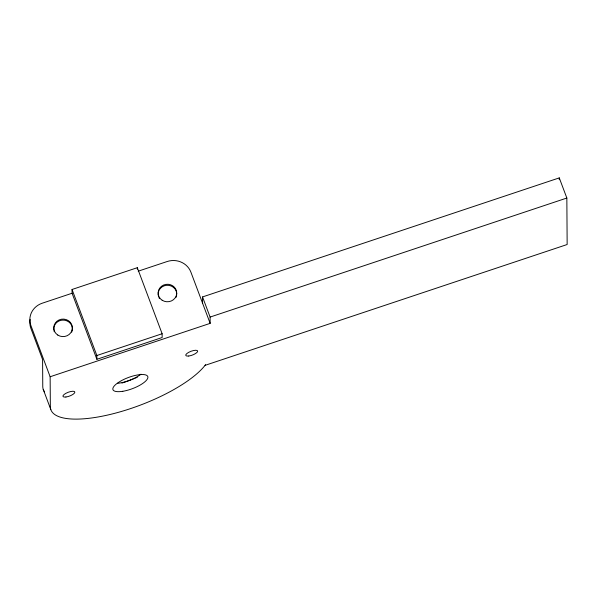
<?xml version="1.0" encoding="UTF-8"?>
<svg xmlns="http://www.w3.org/2000/svg" width="597" height="597" viewBox="0 0 597 597"><rect width="100%" height="100%" fill="white"/><g stroke="black" fill="none" stroke-linecap="round" stroke-linejoin="round"><path stroke-width="0.9" d="M205.592 364.67L204.592 365.939A84.864 27.066 -20.6 0 1 115.266 413.176A84.864 27.066 -20.6 0 1 50.342 406.654L50.141 376.752L30.902 325.574A18.611 17.514 -0.4 0 1 42.245 303.209L72.073 293.254L72.043 289.485L137.31 267.702L162.13 333.745L162.16 337.514L96.893 359.297L72.073 293.254M138.213 271.18L167.16 261.523A18.611 17.514 -0.4 0 1 190.913 272.18L210.151 323.358L50.141 376.752M202.577 303.216L202.54 296.933L559.27 177.891L566.844 198.032L567.15 244.516L205.047 365.357M210.151 323.358L210.107 317.074L566.844 198.032M96.893 359.297L96.863 355.521L162.13 333.745M202.54 296.933L210.107 317.074M72.043 289.485L96.863 355.521M43.23 389.363L50.797 409.505M559.27 177.891L559.285 179.719M137.31 267.702L137.317 269.21M141.004 374.185A18.611 5.933 -20.6 0 1 117.415 383.334M44.559 391.886A84.864 27.066 -20.6 0 1 42.768 386.513L42.588 359.498L30.925 328.462A18.611 17.514 -0.4 0 1 30.171 319.425M137.317 377.259A58.618 18.701 -20.6 0 1 135.056 378.214M134.303 378.528A58.618 18.701 -20.6 0 1 124.288 382.289M123.512 382.55A58.618 18.701 -20.6 0 1 121.952 383.065M158.668 296.948A9.306 8.761 -0.4 0 1 166.712 285.291A9.306 8.761 -0.4 0 1 176.585 295.612M176.361 296.508A9.306 8.761 -0.4 0 1 176.033 297.373M159.503 298.604A9.306 8.761 -0.4 0 1 159.041 297.799M53.849 329.999A9.306 8.761 -0.4 0 1 64.297 320.164A9.306 8.761 -0.4 0 1 71.677 332.201M54.305 331.775A9.306 8.761 -0.4 0 1 54.029 330.895M162.16 300.239A9.306 8.761 -0.4 0 0 176.705 293.702A9.306 8.761 -0.4 0 0 163.429 285.112A9.306 8.761 -0.4 0 0 162.16 300.239M57.797 335.066A9.306 8.761 -0.4 0 0 72.349 328.529A9.306 8.761 -0.4 0 0 59.066 319.94A9.306 8.761 -0.4 0 0 57.797 335.066M122.788 391.296A18.611 5.933 -20.6 0 0 147.855 376.789A18.611 5.933 -20.6 0 0 120.445 381.207A18.611 5.933 -20.6 0 0 122.788 391.296M65.924 397.012A6.328 2.015 -20.6 0 0 74.864 392.177A6.328 2.015 -20.6 0 0 65.901 393.311A6.328 2.015 -20.6 0 0 65.924 397.012M188.742 356.028A6.328 2.015 -20.6 0 0 197.674 351.193A6.328 2.015 -20.6 0 0 188.712 352.327A6.328 2.015 -20.6 0 0 188.742 356.028"/></g></svg>
